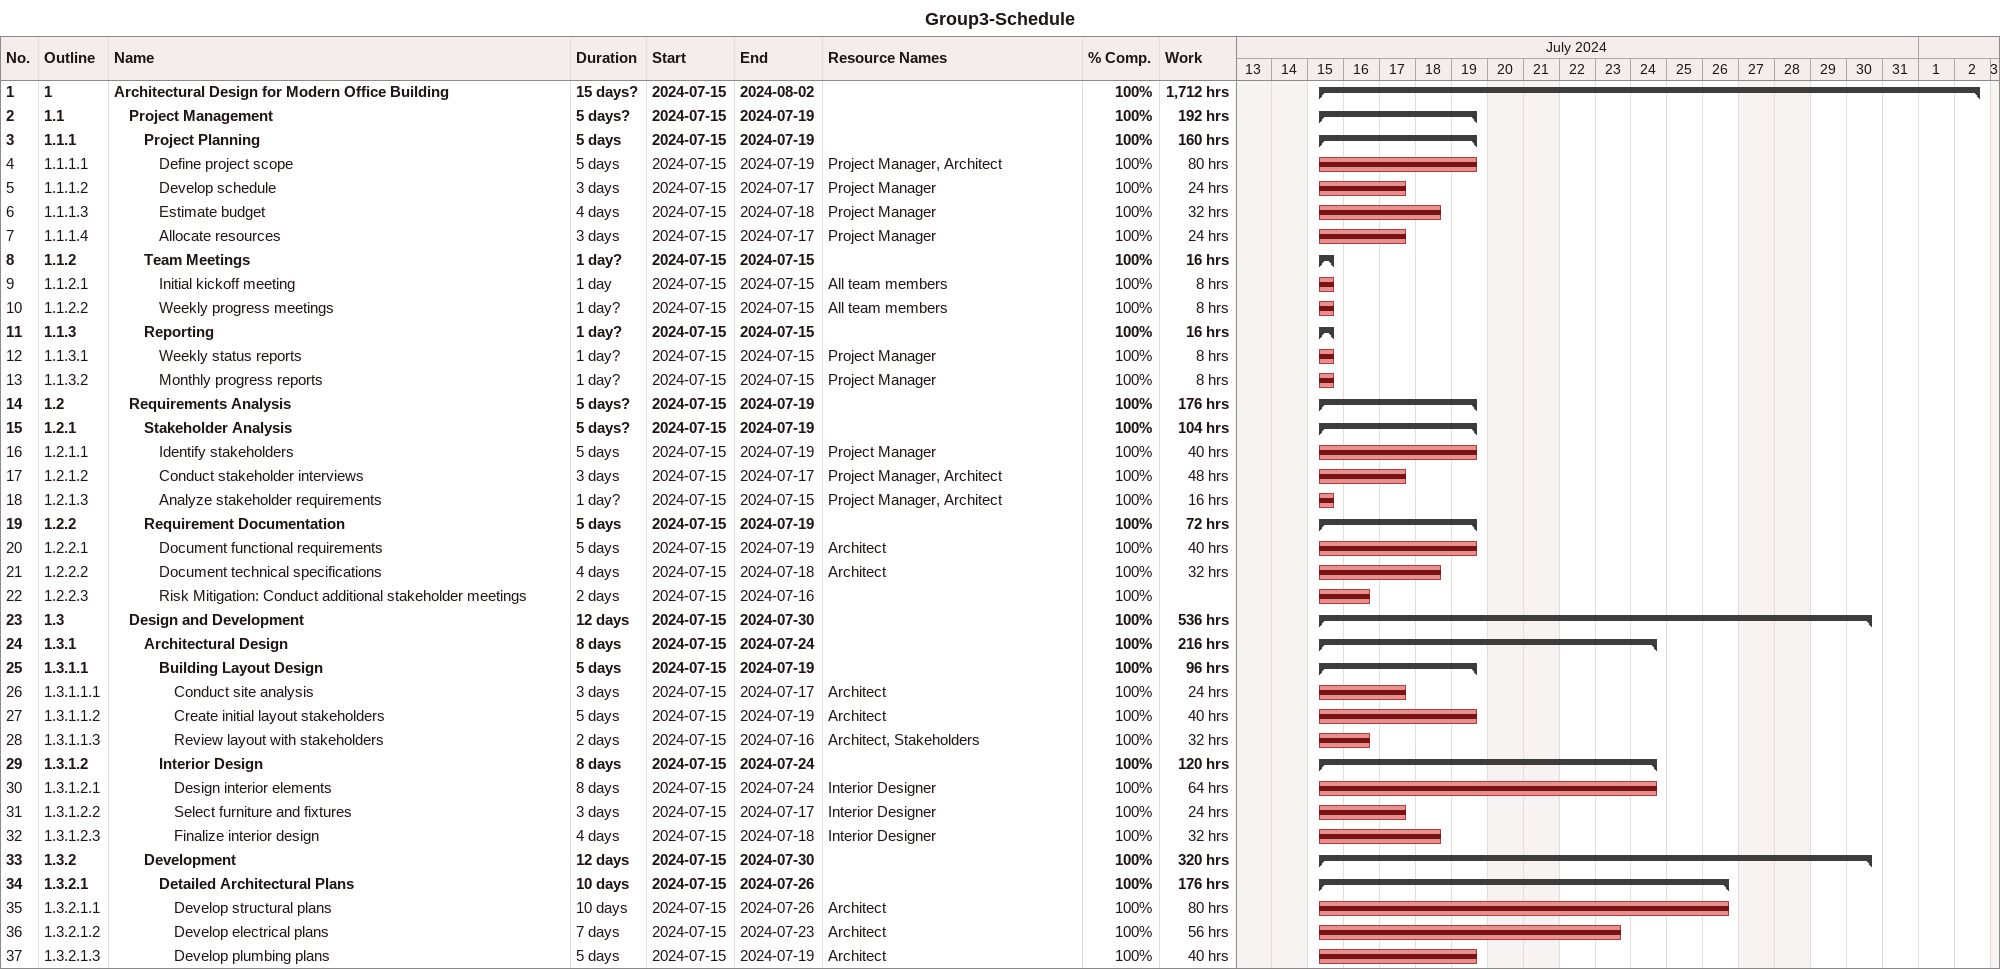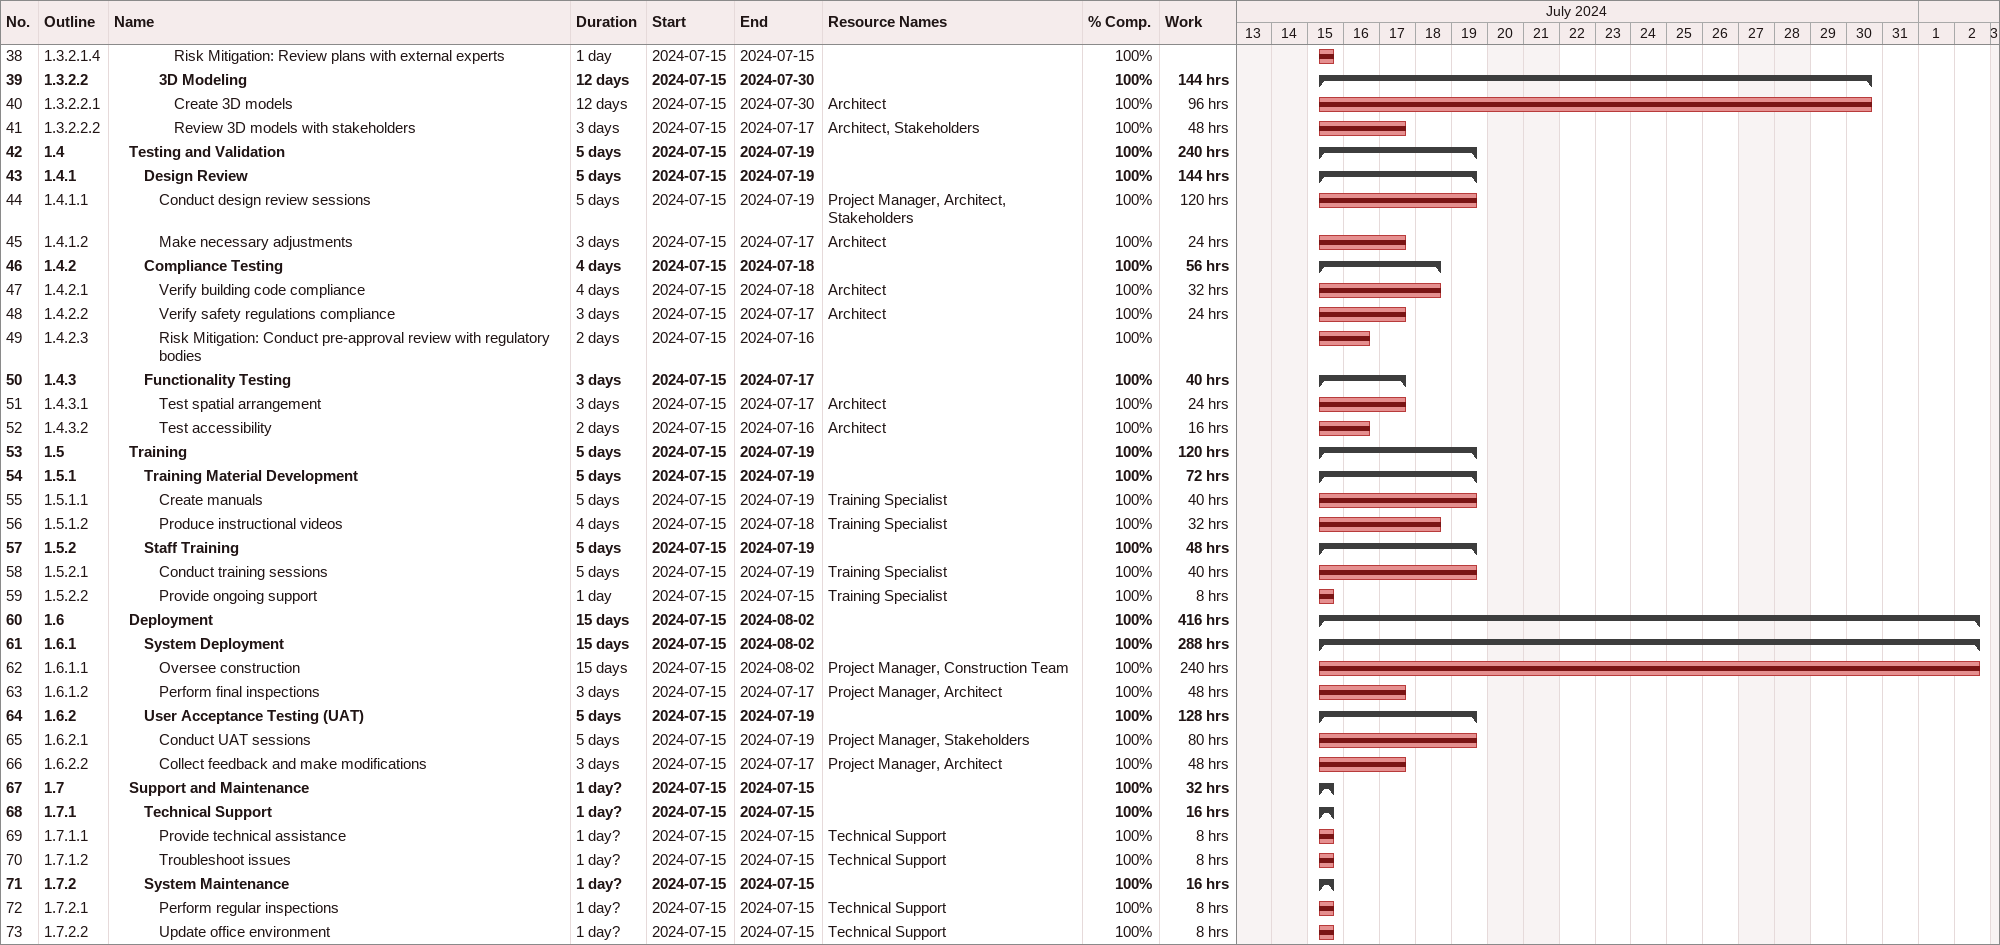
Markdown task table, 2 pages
Group3-Schedule

| ID | WBS | Task | Duration | Start | Finish | Resources | % complete | Work (h) |
|---|---|---|---|---|---|---|---|---|
| 1 | 1 | **Architectural Design for Modern Office Building** | 15d? | 2024-07-15 | 2024-08-02 |  | 100 | 1712 |
| 2 | 1.1 | **Project Management** | 5d? | 2024-07-15 | 2024-07-19 |  | 100 | 192 |
| 3 | 1.1.1 | **Project Planning** | 5d | 2024-07-15 | 2024-07-19 |  | 100 | 160 |
| 4 | 1.1.1.1 | Define project scope | 5d | 2024-07-15 | 2024-07-19 | Project Manager, Architect | 100 | 80 |
| 5 | 1.1.1.2 | Develop schedule | 3d | 2024-07-15 | 2024-07-17 | Project Manager | 100 | 24 |
| 6 | 1.1.1.3 | Estimate budget | 4d | 2024-07-15 | 2024-07-18 | Project Manager | 100 | 32 |
| 7 | 1.1.1.4 | Allocate resources | 3d | 2024-07-15 | 2024-07-17 | Project Manager | 100 | 24 |
| 8 | 1.1.2 | **Team Meetings** | 1d? | 2024-07-15 | 2024-07-15 |  | 100 | 16 |
| 9 | 1.1.2.1 | Initial kickoff meeting | 1d | 2024-07-15 | 2024-07-15 | All team members | 100 | 8 |
| 10 | 1.1.2.2 | Weekly progress meetings | 1d? | 2024-07-15 | 2024-07-15 | All team members | 100 | 8 |
| 11 | 1.1.3 | **Reporting** | 1d? | 2024-07-15 | 2024-07-15 |  | 100 | 16 |
| 12 | 1.1.3.1 | Weekly status reports | 1d? | 2024-07-15 | 2024-07-15 | Project Manager | 100 | 8 |
| 13 | 1.1.3.2 | Monthly progress reports | 1d? | 2024-07-15 | 2024-07-15 | Project Manager | 100 | 8 |
| 14 | 1.2 | **Requirements Analysis** | 5d? | 2024-07-15 | 2024-07-19 |  | 100 | 176 |
| 15 | 1.2.1 | **Stakeholder Analysis** | 5d? | 2024-07-15 | 2024-07-19 |  | 100 | 104 |
| 16 | 1.2.1.1 | Identify stakeholders | 5d | 2024-07-15 | 2024-07-19 | Project Manager | 100 | 40 |
| 17 | 1.2.1.2 | Conduct stakeholder interviews | 3d | 2024-07-15 | 2024-07-17 | Project Manager, Architect | 100 | 48 |
| 18 | 1.2.1.3 | Analyze stakeholder requirements | 1d? | 2024-07-15 | 2024-07-15 | Project Manager, Architect | 100 | 16 |
| 19 | 1.2.2 | **Requirement Documentation** | 5d | 2024-07-15 | 2024-07-19 |  | 100 | 72 |
| 20 | 1.2.2.1 | Document functional requirements | 5d | 2024-07-15 | 2024-07-19 | Architect | 100 | 40 |
| 21 | 1.2.2.2 | Document technical specifications | 4d | 2024-07-15 | 2024-07-18 | Architect | 100 | 32 |
| 22 | 1.2.2.3 | Risk Mitigation: Conduct additional stakeholder meetings | 2d | 2024-07-15 | 2024-07-16 |  | 100 |  |
| 23 | 1.3 | **Design and Development** | 12d | 2024-07-15 | 2024-07-30 |  | 100 | 536 |
| 24 | 1.3.1 | **Architectural Design** | 8d | 2024-07-15 | 2024-07-24 |  | 100 | 216 |
| 25 | 1.3.1.1 | **Building Layout Design** | 5d | 2024-07-15 | 2024-07-19 |  | 100 | 96 |
| 26 | 1.3.1.1.1 | Conduct site analysis | 3d | 2024-07-15 | 2024-07-17 | Architect | 100 | 24 |
| 27 | 1.3.1.1.2 | Create initial layout stakeholders | 5d | 2024-07-15 | 2024-07-19 | Architect | 100 | 40 |
| 28 | 1.3.1.1.3 | Review layout with stakeholders | 2d | 2024-07-15 | 2024-07-16 | Architect, Stakeholders | 100 | 32 |
| 29 | 1.3.1.2 | **Interior Design** | 8d | 2024-07-15 | 2024-07-24 |  | 100 | 120 |
| 30 | 1.3.1.2.1 | Design interior elements | 8d | 2024-07-15 | 2024-07-24 | Interior Designer | 100 | 64 |
| 31 | 1.3.1.2.2 | Select furniture and fixtures | 3d | 2024-07-15 | 2024-07-17 | Interior Designer | 100 | 24 |
| 32 | 1.3.1.2.3 | Finalize interior design | 4d | 2024-07-15 | 2024-07-18 | Interior Designer | 100 | 32 |
| 33 | 1.3.2 | **Development** | 12d | 2024-07-15 | 2024-07-30 |  | 100 | 320 |
| 34 | 1.3.2.1 | **Detailed Architectural Plans** | 10d | 2024-07-15 | 2024-07-26 |  | 100 | 176 |
| 35 | 1.3.2.1.1 | Develop structural plans | 10d | 2024-07-15 | 2024-07-26 | Architect | 100 | 80 |
| 36 | 1.3.2.1.2 | Develop electrical plans | 7d | 2024-07-15 | 2024-07-23 | Architect | 100 | 56 |
| 37 | 1.3.2.1.3 | Develop plumbing plans | 5d | 2024-07-15 | 2024-07-19 | Architect | 100 | 40 |
| 38 | 1.3.2.1.4 | Risk Mitigation: Review plans with external experts | 1d | 2024-07-15 | 2024-07-15 |  | 100 |  |
| 39 | 1.3.2.2 | **3D Modeling** | 12d | 2024-07-15 | 2024-07-30 |  | 100 | 144 |
| 40 | 1.3.2.2.1 | Create 3D models | 12d | 2024-07-15 | 2024-07-30 | Architect | 100 | 96 |
| 41 | 1.3.2.2.2 | Review 3D models with stakeholders | 3d | 2024-07-15 | 2024-07-17 | Architect, Stakeholders | 100 | 48 |
| 42 | 1.4 | **Testing and Validation** | 5d | 2024-07-15 | 2024-07-19 |  | 100 | 240 |
| 43 | 1.4.1 | **Design Review** | 5d | 2024-07-15 | 2024-07-19 |  | 100 | 144 |
| 44 | 1.4.1.1 | Conduct design review sessions | 5d | 2024-07-15 | 2024-07-19 | Project Manager, Architect, Stakeholders | 100 | 120 |
| 45 | 1.4.1.2 | Make necessary adjustments | 3d | 2024-07-15 | 2024-07-17 | Architect | 100 | 24 |
| 46 | 1.4.2 | **Compliance Testing** | 4d | 2024-07-15 | 2024-07-18 |  | 100 | 56 |
| 47 | 1.4.2.1 | Verify building code compliance | 4d | 2024-07-15 | 2024-07-18 | Architect | 100 | 32 |
| 48 | 1.4.2.2 | Verify safety regulations compliance | 3d | 2024-07-15 | 2024-07-17 | Architect | 100 | 24 |
| 49 | 1.4.2.3 | Risk Mitigation: Conduct pre-approval review with regulatory bodies | 2d | 2024-07-15 | 2024-07-16 |  | 100 |  |
| 50 | 1.4.3 | **Functionality Testing** | 3d | 2024-07-15 | 2024-07-17 |  | 100 | 40 |
| 51 | 1.4.3.1 | Test spatial arrangement | 3d | 2024-07-15 | 2024-07-17 | Architect | 100 | 24 |
| 52 | 1.4.3.2 | Test accessibility | 2d | 2024-07-15 | 2024-07-16 | Architect | 100 | 16 |
| 53 | 1.5 | **Training** | 5d | 2024-07-15 | 2024-07-19 |  | 100 | 120 |
| 54 | 1.5.1 | **Training Material Development** | 5d | 2024-07-15 | 2024-07-19 |  | 100 | 72 |
| 55 | 1.5.1.1 | Create manuals | 5d | 2024-07-15 | 2024-07-19 | Training Specialist | 100 | 40 |
| 56 | 1.5.1.2 | Produce instructional videos | 4d | 2024-07-15 | 2024-07-18 | Training Specialist | 100 | 32 |
| 57 | 1.5.2 | **Staff Training** | 5d | 2024-07-15 | 2024-07-19 |  | 100 | 48 |
| 58 | 1.5.2.1 | Conduct training sessions | 5d | 2024-07-15 | 2024-07-19 | Training Specialist | 100 | 40 |
| 59 | 1.5.2.2 | Provide ongoing support | 1d | 2024-07-15 | 2024-07-15 | Training Specialist | 100 | 8 |
| 60 | 1.6 | **Deployment** | 15d | 2024-07-15 | 2024-08-02 |  | 100 | 416 |
| 61 | 1.6.1 | **System Deployment** | 15d | 2024-07-15 | 2024-08-02 |  | 100 | 288 |
| 62 | 1.6.1.1 | Oversee construction | 15d | 2024-07-15 | 2024-08-02 | Project Manager, Construction Team | 100 | 240 |
| 63 | 1.6.1.2 | Perform final inspections | 3d | 2024-07-15 | 2024-07-17 | Project Manager, Architect | 100 | 48 |
| 64 | 1.6.2 | **User Acceptance Testing (UAT)** | 5d | 2024-07-15 | 2024-07-19 |  | 100 | 128 |
| 65 | 1.6.2.1 | Conduct UAT sessions | 5d | 2024-07-15 | 2024-07-19 | Project Manager, Stakeholders | 100 | 80 |
| 66 | 1.6.2.2 | Collect feedback and make modifications | 3d | 2024-07-15 | 2024-07-17 | Project Manager, Architect | 100 | 48 |
| 67 | 1.7 | **Support and Maintenance** | 1d? | 2024-07-15 | 2024-07-15 |  | 100 | 32 |
| 68 | 1.7.1 | **Technical Support** | 1d? | 2024-07-15 | 2024-07-15 |  | 100 | 16 |
| 69 | 1.7.1.1 | Provide technical assistance | 1d? | 2024-07-15 | 2024-07-15 | Technical Support | 100 | 8 |
| 70 | 1.7.1.2 | Troubleshoot issues | 1d? | 2024-07-15 | 2024-07-15 | Technical Support | 100 | 8 |
| 71 | 1.7.2 | **System Maintenance** | 1d? | 2024-07-15 | 2024-07-15 |  | 100 | 16 |
| 72 | 1.7.2.1 | Perform regular inspections | 1d? | 2024-07-15 | 2024-07-15 | Technical Support | 100 | 8 |
| 73 | 1.7.2.2 | Update office environment | 1d? | 2024-07-15 | 2024-07-15 | Technical Support | 100 | 8 |
